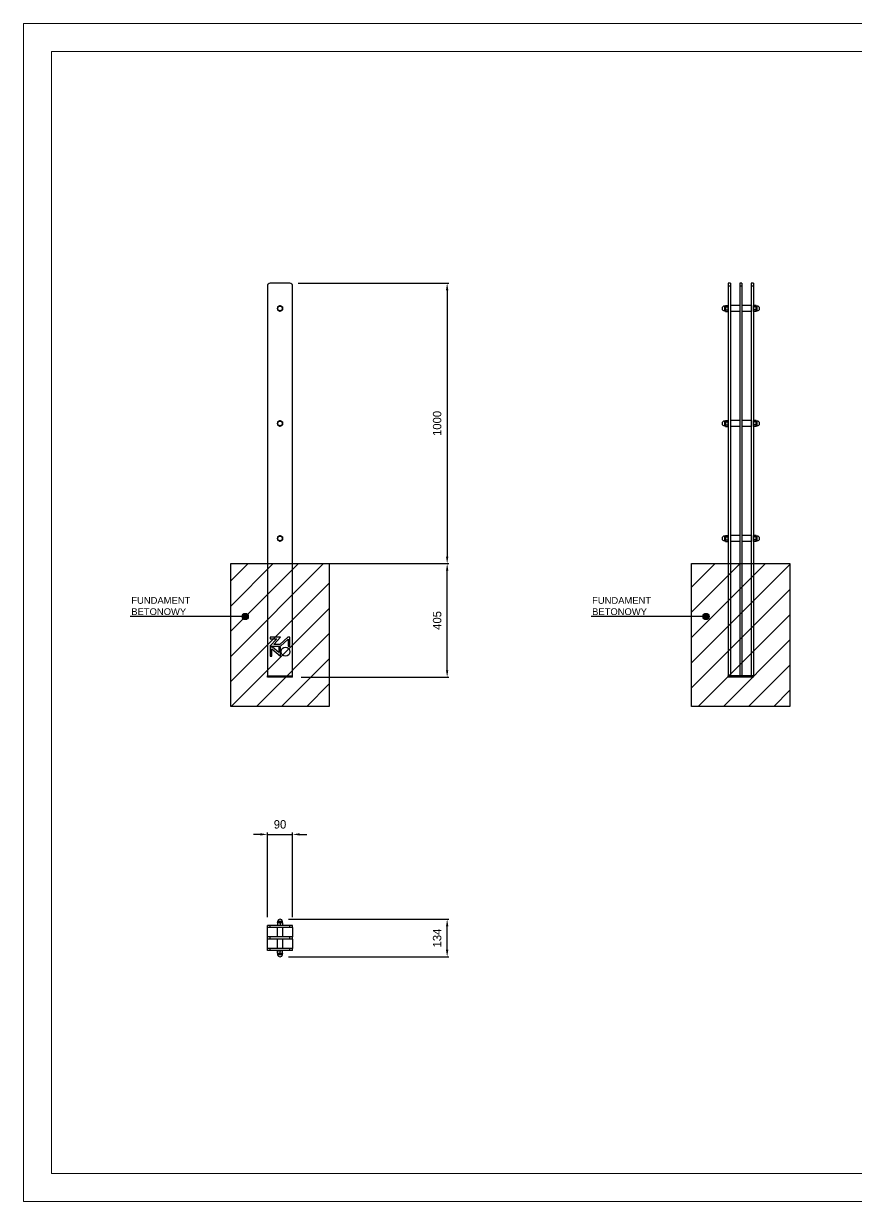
# Model space of a CAD drawing. Header units: millimetres. Extents: x 1167 to 7107, y -1833 to 2367.
# Drawn here: x 1167 to 4137, y -1833 to 2367 of the extents above; entities that cross this region are included whole.
import ezdxf

# ---------------------------------------------------------------- set-up
doc = ezdxf.new("R2010")
doc.units = ezdxf.units.MM
doc.header["$PDSIZE"] = -1
doc.layers.add('tabelka', color=155, linetype='Continuous')
doc.layers.add('WYMIAR', color=96, linetype='Continuous')
doc.dimstyles.new('1-1', dxfattribs={"dimtxt": 30, "dimasz": 25, "dimexe": 6.25, "dimexo": 30, "dimgap": 20.625, "dimtad": 1, "dimdec": 1, "dimtxsty": 'Standard', "dimcen": 0, "dimclrd": 2, "dimclre": 2, "dimclrt": 2, "dimadec": 0, "dimazin": 0, "dimtfac": 1, "dimtdec": 1, "dimtmove": 0, "dimatfit": 3, "dimfxl": 0, "dimarcsym": 0})

# ---------------------------------------------------------------- blocks, each defined once
blk = doc.blocks.new('front')
h = blk.add_hatch()
h.set_pattern_fill('ANSI31', color=256, scale=20, style=0)
h.paths.add_polyline_path([(-1542.2, 1352.1), (-1191.6, 1352.1), (-1191.6, 843), (-1542.2, 843)])
for p, q in [((-1331.9, 2352.1), (-1401.9, 2352.1)), ((-1411.9, 2342.1), (-1411.9, 952.1)), ((-1321.9, 952.1), (-1321.9, 2342.1)), ((-1378.8, 1084.1), (-1403.2, 1058.1)), ((-1403.2, 1058.1), (-1365.7, 1058.1)), ((-1402.4, 1090.1), (-1402.4, 1084.1)), ((-1364.9, 1090.1), (-1402.4, 1090.1)), ((-1402.4, 1084.1), (-1378.8, 1084.1)), ((-1394.3, 1054.1), (-1402.4, 1054.1)), ((-1402.4, 1054.1), (-1402.4, 1022.1)), ((-1370.9, 1034.8), (-1394.3, 1054.1)), ((-1389.3, 1064.1), (-1364.9, 1090.1)), ((-1368, 1064.1), (-1389.3, 1064.1)), ((-1364.9, 1054.1), (-1370.9, 1054.1)), ((-1370.9, 1054.1), (-1370.9, 1034.8)), ((-1338.8, 1090.1), (-1368, 1064.1)), ((-1365.7, 1058.1), (-1337.4, 1083.3)), ((-1364.9, 1022.1), (-1364.9, 1054.1)), ((-1331.4, 1090.1), (-1338.8, 1090.1)), ((-1337.4, 1083.3), (-1337.4, 1058.1)), ((-1337.4, 1058.1), (-1331.4, 1058.1)), ((-1331.4, 1058.1), (-1331.4, 1090.1)), ((-1402.4, 1022.1), (-1396.4, 1022.1)), ((-1396.4, 1022.1), (-1396.4, 1048.1)), ((-1396.4, 1048.1), (-1364.9, 1022.1)), ((-1411.9, 952.1), (-1321.9, 952.1)), ((-1411.9, 947.1), (-1411.9, 952.1)), ((-1321.9, 947.1), (-1411.9, 947.1)), ((-1321.9, 947.1), (-1321.9, 952.1))]:
    blk.add_line(p, q)
blk.add_lwpolyline([(-1542.2, 1352.1), (-1191.6, 1352.1), (-1191.6, 843), (-1542.2, 843)], close=True)
for centre, radius in [((-1366.9, 2262.1), 8.75), ((-1366.9, 2262.1), 8.5), ((-1366.9, 1852.1), 8.75), ((-1366.9, 1852.1), 8.5), ((-1366.9, 1442), 8.75), ((-1366.9, 1442), 8.5), ((-1347.4, 1038.1), 16)]:
    blk.add_circle(centre, radius)
for centre, radius, start, end in [((-1401.9, 2342.1), 10, 90, 180), ((-1331.9, 2342.1), 10, 0, 90), ((-1366.9, 2262.1), 9, 120, 180), ((-1366.9, 2262.1), 9, 60, 120), ((-1366.9, 2262.1), 9, 0, 60), ((-1366.9, 2262.1), 9, 180, 240), ((-1366.9, 2262.1), 9, 240, 300), ((-1366.9, 2262.1), 9, 300, 0), ((-1366.9, 1852.1), 9, 120, 180), ((-1366.9, 1852.1), 9, 180, 240), ((-1366.9, 1852.1), 9, 60, 120), ((-1366.9, 1852.1), 9, 0, 60), ((-1366.9, 1852.1), 9, 300, 0), ((-1366.9, 1852.1), 9, 240, 300), ((-1366.9, 1442), 9, 120, 180), ((-1366.9, 1442), 9, 180, 240), ((-1366.9, 1442), 9, 60, 120), ((-1366.9, 1442), 9, 240, 300), ((-1366.9, 1442), 9, 0, 60), ((-1366.9, 1442), 9, 300, 0)]:
    blk.add_arc(centre, radius, start, end)
for points, knots in [([(-1371.4, 2269.9), (-1371.5, 2269.8), (-1372.4, 2269.3), (-1373.9, 2268.5), (-1375.2, 2267.7), (-1375.9, 2267.3)], [0, 0, 0, 0, 0.070094, 0.530783, 1, 1, 1, 1]), ([(-1366.9, 2272.5), (-1367.7, 2272.1), (-1369.1, 2271.2), (-1370.7, 2270.3), (-1371.4, 2269.9)], [0, 0, 0, 0, 0.495459, 1, 1, 1, 1]), ([(-1362.4, 2269.9), (-1362.5, 2269.9), (-1363.4, 2270.4), (-1364.9, 2271.3), (-1366.2, 2272.1), (-1366.9, 2272.5)], [0, 0, 0, 0, 0.070089, 0.530786, 1, 1, 1, 1]), ([(-1357.9, 2267.3), (-1358.7, 2267.7), (-1360.1, 2268.6), (-1361.7, 2269.4), (-1362.4, 2269.9)], [0, 0, 0, 0, 0.495457, 1, 1, 1, 1]), ([(-1375.9, 2267.3), (-1375.9, 2266), (-1375.9, 2264.3), (-1375.9, 2262.5), (-1375.9, 2262.1)], [0, 0, 0, 0, 0.745919, 1, 1, 1, 1]), ([(-1375.9, 2262.1), (-1375.9, 2260.7), (-1375.9, 2259), (-1375.9, 2257.3), (-1375.9, 2256.9)], [0, 0, 0, 0, 0.760797, 1, 1, 1, 1]), ([(-1375.9, 2256.9), (-1375.2, 2256.5), (-1373.7, 2255.6), (-1372.2, 2254.7), (-1371.4, 2254.3)], [0, 0, 0, 0, 0.495459, 1, 1, 1, 1]), ([(-1371.4, 2254.3), (-1371.3, 2254.2), (-1370.5, 2253.8), (-1369, 2252.9), (-1367.6, 2252.1), (-1366.9, 2251.7)], [0, 0, 0, 0, 0.070094, 0.530783, 1, 1, 1, 1]), ([(-1366.9, 2251.7), (-1366.2, 2252.1), (-1364.7, 2253), (-1363.2, 2253.8), (-1362.4, 2254.3)], [0, 0, 0, 0, 0.495457, 1, 1, 1, 1]), ([(-1362.4, 2254.3), (-1362.3, 2254.4), (-1361.5, 2254.8), (-1360, 2255.7), (-1358.6, 2256.5), (-1357.9, 2256.9)], [0, 0, 0, 0, 0.070084, 0.530786, 1, 1, 1, 1]), ([(-1357.9, 2267.3), (-1357.9, 2266), (-1357.9, 2264.3), (-1357.9, 2262.5), (-1357.9, 2262.1)], [0, 0, 0, 0, 0.745919, 1, 1, 1, 1]), ([(-1357.9, 2262.1), (-1357.9, 2260.7), (-1357.9, 2259), (-1357.9, 2257.3), (-1357.9, 2256.9)], [0, 0, 0, 0, 0.760797, 1, 1, 1, 1]), ([(-1371.4, 1859.8), (-1371.5, 1859.8), (-1372.4, 1859.3), (-1373.9, 1858.4), (-1375.2, 1857.6), (-1375.9, 1857.2)], [0, 0, 0, 0, 0.070091, 0.530785, 1, 1, 1, 1]), ([(-1375.9, 1857.2), (-1375.9, 1856), (-1375.9, 1854.3), (-1375.9, 1852.5), (-1375.9, 1852.1)], [0, 0, 0, 0, 0.745919, 1, 1, 1, 1]), ([(-1375.9, 1852.1), (-1375.9, 1850.7), (-1375.9, 1849), (-1375.9, 1847.3), (-1375.9, 1846.9)], [0, 0, 0, 0, 0.760801, 1, 1, 1, 1]), ([(-1366.9, 1862.4), (-1367.7, 1862), (-1369.1, 1861.2), (-1370.7, 1860.3), (-1371.4, 1859.8)], [0, 0, 0, 0, 0.495459, 1, 1, 1, 1]), ([(-1362.4, 1859.8), (-1362.5, 1859.9), (-1363.4, 1860.4), (-1364.9, 1861.3), (-1366.2, 1862), (-1366.9, 1862.4)], [0, 0, 0, 0, 0.070093, 0.530785, 1, 1, 1, 1]), ([(-1357.9, 1857.2), (-1358.7, 1857.7), (-1360.1, 1858.5), (-1361.7, 1859.4), (-1362.4, 1859.8)], [0, 0, 0, 0, 0.495459, 1, 1, 1, 1]), ([(-1357.9, 1857.2), (-1357.9, 1856), (-1357.9, 1854.3), (-1357.9, 1852.5), (-1357.9, 1852.1)], [0, 0, 0, 0, 0.745919, 1, 1, 1, 1]), ([(-1357.9, 1852.1), (-1357.9, 1850.7), (-1357.9, 1849), (-1357.9, 1847.3), (-1357.9, 1846.9)], [0, 0, 0, 0, 0.760801, 1, 1, 1, 1]), ([(-1375.9, 1846.9), (-1375.2, 1846.4), (-1373.7, 1845.6), (-1372.2, 1844.7), (-1371.4, 1844.3)], [0, 0, 0, 0, 0.495459, 1, 1, 1, 1]), ([(-1371.4, 1844.3), (-1371.3, 1844.2), (-1370.5, 1843.7), (-1369, 1842.9), (-1367.6, 1842.1), (-1366.9, 1841.7)], [0, 0, 0, 0, 0.070093, 0.530785, 1, 1, 1, 1]), ([(-1366.9, 1841.7), (-1366.2, 1842.1), (-1364.7, 1842.9), (-1363.2, 1843.8), (-1362.4, 1844.3)], [0, 0, 0, 0, 0.495459, 1, 1, 1, 1]), ([(-1362.4, 1844.3), (-1362.3, 1844.3), (-1361.5, 1844.8), (-1360, 1845.7), (-1358.6, 1846.5), (-1357.9, 1846.9)], [0, 0, 0, 0, 0.070086, 0.530785, 1, 1, 1, 1]), ([(-1371.4, 1449.8), (-1371.5, 1449.8), (-1372.4, 1449.3), (-1373.9, 1448.4), (-1375.2, 1447.6), (-1375.9, 1447.2)], [0, 0, 0, 0, 0.070093, 0.530785, 1, 1, 1, 1]), ([(-1375.9, 1447.2), (-1375.9, 1445.9), (-1375.9, 1444.2), (-1375.9, 1442.5), (-1375.9, 1442)], [0, 0, 0, 0, 0.745919, 1, 1, 1, 1]), ([(-1375.9, 1442), (-1375.9, 1440.7), (-1375.9, 1438.9), (-1375.9, 1437.2), (-1375.9, 1436.8)], [0, 0, 0, 0, 0.760799, 1, 1, 1, 1]), ([(-1375.9, 1436.8), (-1375.2, 1436.4), (-1373.7, 1435.6), (-1372.2, 1434.7), (-1371.4, 1434.2)], [0, 0, 0, 0, 0.495459, 1, 1, 1, 1]), ([(-1366.9, 1452.4), (-1367.7, 1452), (-1369.1, 1451.1), (-1370.7, 1450.3), (-1371.4, 1449.8)], [0, 0, 0, 0, 0.495459, 1, 1, 1, 1]), ([(-1371.4, 1434.2), (-1371.3, 1434.2), (-1370.5, 1433.7), (-1369, 1432.8), (-1367.6, 1432), (-1366.9, 1431.6)], [0, 0, 0, 0, 0.070093, 0.530786, 1, 1, 1, 1]), ([(-1362.4, 1449.8), (-1362.5, 1449.9), (-1363.4, 1450.3), (-1364.9, 1451.2), (-1366.2, 1452), (-1366.9, 1452.4)], [0, 0, 0, 0, 0.070093, 0.530785, 1, 1, 1, 1]), ([(-1366.9, 1431.6), (-1366.2, 1432.1), (-1364.7, 1432.9), (-1363.2, 1433.8), (-1362.4, 1434.2)], [0, 0, 0, 0, 0.495458, 1, 1, 1, 1]), ([(-1357.9, 1447.2), (-1358.7, 1447.6), (-1360.1, 1448.5), (-1361.7, 1449.4), (-1362.4, 1449.8)], [0, 0, 0, 0, 0.495459, 1, 1, 1, 1]), ([(-1362.4, 1434.2), (-1362.3, 1434.3), (-1361.5, 1434.8), (-1360, 1435.6), (-1358.6, 1436.4), (-1357.9, 1436.8)], [0, 0, 0, 0, 0.070086, 0.530785, 1, 1, 1, 1]), ([(-1357.9, 1447.2), (-1357.9, 1445.9), (-1357.9, 1444.2), (-1357.9, 1442.5), (-1357.9, 1442)], [0, 0, 0, 0, 0.745919, 1, 1, 1, 1]), ([(-1357.9, 1442), (-1357.9, 1440.7), (-1357.9, 1438.9), (-1357.9, 1437.2), (-1357.9, 1436.8)], [0, 0, 0, 0, 0.760799, 1, 1, 1, 1])]:
    blk.add_open_spline(points, degree=3, knots=knots)
blk = doc.blocks.new('rzut')
for p, q in [((-1411.9, 349.9), (-1411.9, 357.9)), ((-1401.9, 357.9), (-1411.9, 357.9)), ((-1401.9, 349.9), (-1411.9, 349.9)), ((-1411.9, 316.9), (-1411.9, 349.9)), ((-1401.9, 349.9), (-1401.9, 357.9)), ((-1331.9, 357.9), (-1401.9, 357.9)), ((-1331.9, 349.9), (-1401.9, 349.9)), ((-1376.9, 349.9), (-1376.9, 316.9)), ((-1371.4, 367.9), (-1375.9, 367.9)), ((-1375.9, 367.1), (-1375.9, 358.7)), ((-1375.4, 371.4), (-1375.4, 368.1)), ((-1358.4, 371.4), (-1375.4, 371.4)), ((-1375.4, 368.1), (-1358.4, 368.1)), ((-1362.4, 367.9), (-1371.4, 367.9)), ((-1366.9, 367.1), (-1366.9, 358.7)), ((-1357.9, 367.9), (-1362.4, 367.9)), ((-1358.4, 368.1), (-1358.4, 371.4)), ((-1357.9, 367.1), (-1357.9, 358.7)), ((-1356.9, 316.9), (-1356.9, 349.9)), ((-1331.9, 349.9), (-1331.9, 357.9)), ((-1321.9, 357.9), (-1331.9, 357.9)), ((-1321.9, 349.9), (-1331.9, 349.9)), ((-1321.9, 349.9), (-1321.9, 357.9)), ((-1321.9, 349.9), (-1321.9, 316.9)), ((-1411.9, 308.9), (-1411.9, 316.9)), ((-1401.9, 316.9), (-1411.9, 316.9)), ((-1401.9, 308.9), (-1411.9, 308.9)), ((-1411.9, 275.9), (-1411.9, 308.9)), ((-1401.9, 308.9), (-1401.9, 316.9)), ((-1331.9, 316.9), (-1401.9, 316.9)), ((-1331.9, 308.9), (-1401.9, 308.9)), ((-1376.9, 308.9), (-1376.9, 275.9)), ((-1356.9, 275.9), (-1356.9, 308.9)), ((-1331.9, 308.9), (-1331.9, 316.9)), ((-1321.9, 316.9), (-1331.9, 316.9)), ((-1321.9, 308.9), (-1331.9, 308.9)), ((-1321.9, 308.9), (-1321.9, 316.9)), ((-1321.9, 308.9), (-1321.9, 275.9)), ((-1411.9, 267.9), (-1411.9, 275.9)), ((-1401.9, 275.9), (-1411.9, 275.9)), ((-1401.9, 267.9), (-1411.9, 267.9)), ((-1401.9, 267.9), (-1401.9, 275.9)), ((-1331.9, 275.9), (-1401.9, 275.9)), ((-1331.9, 267.9), (-1401.9, 267.9)), ((-1375.9, 258.7), (-1375.9, 267.1)), ((-1375.9, 257.9), (-1371.4, 257.9)), ((-1375.4, 257.6), (-1375.4, 254.4)), ((-1358.4, 257.6), (-1375.4, 257.6)), ((-1375.4, 254.4), (-1358.4, 254.4)), ((-1371.4, 257.9), (-1362.4, 257.9)), ((-1366.9, 258.7), (-1366.9, 267.1)), ((-1362.4, 257.9), (-1357.9, 257.9)), ((-1358.4, 254.4), (-1358.4, 257.6)), ((-1357.9, 258.7), (-1357.9, 267.1)), ((-1331.9, 267.9), (-1331.9, 275.9)), ((-1321.9, 275.9), (-1331.9, 275.9)), ((-1321.9, 267.9), (-1331.9, 267.9)), ((-1321.9, 267.9), (-1321.9, 275.9))]:
    blk.add_line(p, q)
for centre, radius, start, end in [((-1366.9, 371.4), 8.5, 0, 180), ((-1375.7, 368.1), 0.25, 270, 0), ((-1358.2, 368.1), 0.25, 180, 270), ((-1375.7, 257.6), 0.25, 0, 90), ((-1366.9, 254.4), 8.5, 180, 0), ((-1358.2, 257.6), 0.25, 90, 180)]:
    blk.add_arc(centre, radius, start, end)
for points, knots in [([(-1375.9, 367.1), (-1375.2, 367.3), (-1373.7, 367.7), (-1372.2, 367.8), (-1371.4, 367.9)], [0, 0, 0, 0, 0.495457, 1, 1, 1, 1]), ([(-1375.9, 367.1), (-1375.9, 367.4), (-1375.9, 367.8), (-1375.9, 367.9), (-1375.9, 367.9)], [0, 0, 0, 0, 0.745919, 1, 1, 1, 1]), ([(-1371.4, 357.9), (-1371.5, 357.9), (-1372.4, 357.9), (-1373.9, 358), (-1375.2, 358.5), (-1375.9, 358.7)], [0, 0, 0, 0, 0.070094, 0.530783, 1, 1, 1, 1]), ([(-1375.9, 357.9), (-1375.9, 357.9), (-1375.9, 357.9), (-1375.9, 358.3), (-1375.9, 358.7)], [0, 0, 0, 0, 0.254081, 1, 1, 1, 1]), ([(-1371.4, 367.9), (-1371.3, 367.9), (-1370.5, 367.9), (-1369, 367.7), (-1367.6, 367.3), (-1366.9, 367.1)], [0, 0, 0, 0, 0.070089, 0.530786, 1, 1, 1, 1]), ([(-1366.9, 358.7), (-1367.7, 358.4), (-1369.1, 358), (-1370.7, 357.9), (-1371.4, 357.9)], [0, 0, 0, 0, 0.495459, 1, 1, 1, 1]), ([(-1366.9, 367.1), (-1366.2, 367.3), (-1364.7, 367.7), (-1363.2, 367.8), (-1362.4, 367.9)], [0, 0, 0, 0, 0.495459, 1, 1, 1, 1]), ([(-1362.4, 357.9), (-1362.5, 357.9), (-1363.4, 357.9), (-1364.9, 358), (-1366.2, 358.5), (-1366.9, 358.7)], [0, 0, 0, 0, 0.070089, 0.530786, 1, 1, 1, 1]), ([(-1362.4, 367.9), (-1362.3, 367.9), (-1361.5, 367.9), (-1360, 367.7), (-1358.6, 367.3), (-1357.9, 367.1)], [0, 0, 0, 0, 0.070089, 0.530783, 1, 1, 1, 1]), ([(-1357.9, 358.7), (-1358.7, 358.4), (-1360.1, 358), (-1361.7, 357.9), (-1362.4, 357.9)], [0, 0, 0, 0, 0.495457, 1, 1, 1, 1]), ([(-1357.9, 367.1), (-1357.9, 367.4), (-1357.9, 367.8), (-1357.9, 367.9), (-1357.9, 367.9)], [0, 0, 0, 0, 0.745919, 1, 1, 1, 1]), ([(-1357.9, 357.9), (-1357.9, 357.9), (-1357.9, 357.9), (-1357.9, 358.3), (-1357.9, 358.7)], [0, 0, 0, 0, 0.254081, 1, 1, 1, 1]), ([(-1375.9, 267.1), (-1375.2, 267.3), (-1373.7, 267.7), (-1372.2, 267.8), (-1371.4, 267.9)], [0, 0, 0, 0, 0.495457, 1, 1, 1, 1]), ([(-1375.9, 267.9), (-1375.9, 267.9), (-1375.9, 267.8), (-1375.9, 267.4), (-1375.9, 267.1)], [0, 0, 0, 0, 0.254081, 1, 1, 1, 1]), ([(-1371.4, 257.9), (-1371.5, 257.9), (-1372.4, 257.9), (-1373.9, 258), (-1375.2, 258.5), (-1375.9, 258.7)], [0, 0, 0, 0, 0.070094, 0.530783, 1, 1, 1, 1]), ([(-1375.9, 258.7), (-1375.9, 258.3), (-1375.9, 257.9), (-1375.9, 257.9), (-1375.9, 257.9)], [0, 0, 0, 0, 0.745919, 1, 1, 1, 1]), ([(-1371.4, 267.9), (-1371.3, 267.9), (-1370.5, 267.9), (-1369, 267.7), (-1367.6, 267.3), (-1366.9, 267.1)], [0, 0, 0, 0, 0.070089, 0.530786, 1, 1, 1, 1]), ([(-1366.9, 258.7), (-1367.7, 258.4), (-1369.1, 258), (-1370.7, 257.9), (-1371.4, 257.9)], [0, 0, 0, 0, 0.495459, 1, 1, 1, 1]), ([(-1366.9, 267.1), (-1366.2, 267.3), (-1364.7, 267.7), (-1363.2, 267.8), (-1362.4, 267.9)], [0, 0, 0, 0, 0.495459, 1, 1, 1, 1]), ([(-1362.4, 257.9), (-1362.5, 257.9), (-1363.4, 257.9), (-1364.9, 258), (-1366.2, 258.5), (-1366.9, 258.7)], [0, 0, 0, 0, 0.070089, 0.530786, 1, 1, 1, 1]), ([(-1362.4, 267.9), (-1362.3, 267.9), (-1361.5, 267.9), (-1360, 267.7), (-1358.6, 267.3), (-1357.9, 267.1)], [0, 0, 0, 0, 0.070089, 0.530783, 1, 1, 1, 1]), ([(-1357.9, 258.7), (-1358.7, 258.4), (-1360.1, 258), (-1361.7, 257.9), (-1362.4, 257.9)], [0, 0, 0, 0, 0.495457, 1, 1, 1, 1]), ([(-1357.9, 267.9), (-1357.9, 267.9), (-1357.9, 267.8), (-1357.9, 267.4), (-1357.9, 267.1)], [0, 0, 0, 0, 0.254081, 1, 1, 1, 1]), ([(-1357.9, 258.7), (-1357.9, 258.3), (-1357.9, 257.9), (-1357.9, 257.9), (-1357.9, 257.9)], [0, 0, 0, 0, 0.745919, 1, 1, 1, 1])]:
    blk.add_open_spline(points, degree=3, knots=knots)
blk = doc.blocks.new('*D7')
at = {"layer": 'Defpoints', "color": 0}
for p in [(2117, 1441.3), (2117, 441.3), (2677.9, 441.3)]:
    blk.add_point(p, dxfattribs=at)
at = {"layer": 'WYMIAR', "color": 2, "lineweight": -2}
for p, q in [((2147, 1441.3), (2684.2, 1441.3)), ((2677.9, 1416.3), (2677.9, 466.3)), ((2147, 441.3), (2684.2, 441.3))]:
    blk.add_line(p, q, dxfattribs=at)
at = {"layer": 'WYMIAR', "color": 2}
for points in [[(2673.8, 1416.3), (2682.1, 1416.3), (2677.9, 1441.3)], [(2673.8, 466.3), (2682.1, 466.3), (2677.9, 441.3)]]:
    blk.add_solid(points, dxfattribs=at)
at = {"layer": 'WYMIAR', "color": 2, "insert": (2642.3, 941.3), "char_height": 30, "attachment_point": 5, "rotation": 90}
blk.add_mtext('1000', dxfattribs=at)
blk = doc.blocks.new('*D8')
at = {"layer": 'Defpoints', "color": 0}
for p in [(2082, -826.7), (2677.9, -826.7), (2082, -960.7)]:
    blk.add_point(p, dxfattribs=at)
at = {"layer": 'WYMIAR', "color": 2, "lineweight": -2}
for p, q in [((2112, -826.7), (2684.2, -826.7)), ((2677.9, -935.7), (2677.9, -851.7)), ((2112, -960.7), (2684.2, -960.7))]:
    blk.add_line(p, q, dxfattribs=at)
at = {"layer": 'WYMIAR', "color": 2}
for points in [[(2673.8, -851.7), (2682.1, -851.7), (2677.9, -826.7)], [(2673.8, -935.7), (2682.1, -935.7), (2677.9, -960.7)]]:
    blk.add_solid(points, dxfattribs=at)
at = {"layer": 'WYMIAR', "color": 2, "insert": (2642.3, -893.7), "char_height": 30, "attachment_point": 5, "rotation": 90}
blk.add_mtext('134', dxfattribs=at)
blk = doc.blocks.new('*D9')
at = {"layer": 'Defpoints', "color": 0}
for p in [(2127, -524.1), (2037, -848.7), (2127, -848.7)]:
    blk.add_point(p, dxfattribs=at)
at = {"layer": 'WYMIAR', "color": 2, "lineweight": -2}
for p, q in [((2012, -524.1), (1987, -524.1)), ((2037, -818.7), (2037, -517.9)), ((2037, -524.1), (2127, -524.1)), ((2127, -818.7), (2127, -517.9)), ((2152, -524.1), (2177, -524.1))]:
    blk.add_line(p, q, dxfattribs=at)
at = {"layer": 'WYMIAR', "color": 2}
for points in [[(2012, -519.9), (2012, -528.3), (2037, -524.1)], [(2152, -519.9), (2152, -528.3), (2127, -524.1)]]:
    blk.add_solid(points, dxfattribs=at)
at = {"layer": 'WYMIAR', "color": 2, "insert": (2082, -488.5), "char_height": 30, "attachment_point": 5}
blk.add_mtext('90', dxfattribs=at)
blk = doc.blocks.new('*D10')
at = {"layer": 'Defpoints', "color": 0}
for p in [(2127, 441.3), (2677.9, 441.3), (2127, 36.3)]:
    blk.add_point(p, dxfattribs=at)
at = {"layer": 'WYMIAR', "color": 2, "lineweight": -2}
for p, q in [((2157, 441.3), (2684.2, 441.3)), ((2677.9, 61.3), (2677.9, 416.3)), ((2157, 36.3), (2684.2, 36.3))]:
    blk.add_line(p, q, dxfattribs=at)
at = {"layer": 'WYMIAR', "color": 2}
for points in [[(2673.8, 416.3), (2682.1, 416.3), (2677.9, 441.3)], [(2673.8, 61.3), (2682.1, 61.3), (2677.9, 36.3)]]:
    blk.add_solid(points, dxfattribs=at)
at = {"layer": 'WYMIAR', "color": 2, "insert": (2642.3, 238.8), "char_height": 30, "attachment_point": 5, "rotation": 90}
blk.add_mtext('405', dxfattribs=at)

msp = doc.modelspace()

# ---------------------------------------------------------------- hatches: boundary and pattern name
h = msp.add_hatch()
h.set_pattern_fill('ANSI31', color=256, scale=20, style=0)
h.set_pattern_definition([(45, (3448.9, -910.786), (-44.9013, 44.9013), [])])
h.paths.add_polyline_path([(3549.79, 441.3), (3900.41, 441.3), (3900.41, -67.77), (3549.79, -67.77)])
h = msp.add_hatch(color=256)
edge = h.paths.add_edge_path()
edge.add_arc((1957.79, 252.84), 11.07, 0, 360)
h = msp.add_hatch(color=256)
edge = h.paths.add_edge_path()
edge.add_arc((3600.92, 252.84), 11.07, 0, 360)

# ---------------------------------------------------------------- linework, layer by layer
for p, q in [((3688.1, 1441.3), (3680.1, 1441.3)), ((3680.1, 1441.3), (3680.1, 1431.3)), ((3688.1, 1431.3), (3680.1, 1431.3)), ((3680.1, 1431.3), (3680.1, 41.3)), ((3688.1, 1441.3), (3688.1, 1431.3)), ((3688.1, 1431.3), (3688.1, 41.3)), ((3729.1, 1441.3), (3721.1, 1441.3)), ((3721.1, 1441.3), (3721.1, 1431.3)), ((3729.1, 1431.3), (3721.1, 1431.3)), ((3721.1, 1431.3), (3721.1, 41.3)), ((3729.1, 1441.3), (3729.1, 1431.3)), ((3729.1, 1431.3), (3729.1, 41.3)), ((3770.1, 1441.3), (3762.1, 1441.3)), ((3762.1, 1441.3), (3762.1, 1431.3)), ((3770.1, 1431.3), (3762.1, 1431.3)), ((3762.1, 1431.3), (3762.1, 41.3)), ((3770.1, 1441.3), (3770.1, 1431.3)), ((3770.1, 1431.3), (3770.1, 41.3)), ((3669.85, 1359.8), (3666.6, 1359.8)), ((3666.6, 1359.8), (3666.6, 1342.8)), ((3669.85, 1351.3), (3669.85, 1359.8)), ((3669.85, 1342.8), (3669.85, 1351.3)), ((3670.9, 1361.69), (3670.1, 1360.3)), ((3670.1, 1360.3), (3670.1, 1359.09)), ((3670.1, 1359.09), (3670.1, 1351.3)), ((3670.1, 1351.3), (3670.1, 1343.5)), ((3670.9, 1361.69), (3679.3, 1361.69)), ((3670.9, 1356.49), (3679.3, 1356.49)), ((3670.9, 1346.1), (3679.3, 1346.1)), ((3680.1, 1360.3), (3679.3, 1361.69)), ((3721.1, 1361.3), (3688.1, 1361.3)), ((3762.1, 1361.3), (3729.1, 1361.3)), ((3770.9, 1361.69), (3770.1, 1360.3)), ((3779.3, 1361.69), (3770.9, 1361.69)), ((3779.3, 1356.49), (3770.9, 1356.49)), ((3779.3, 1346.1), (3770.9, 1346.1)), ((3780.1, 1360.3), (3779.3, 1361.69)), ((3780.1, 1359.09), (3780.1, 1360.3)), ((3780.1, 1351.3), (3780.1, 1359.09)), ((3780.1, 1343.5), (3780.1, 1351.3)), ((3783.6, 1359.8), (3780.35, 1359.8)), ((3780.35, 1359.8), (3780.35, 1342.8)), ((3783.6, 1351.3), (3783.6, 1359.8)), ((3783.6, 1342.8), (3783.6, 1351.3)), ((3666.6, 1342.8), (3669.85, 1342.8)), ((3670.1, 1343.5), (3670.1, 1342.3)), ((3670.1, 1342.3), (3670.9, 1340.91)), ((3670.9, 1340.91), (3679.3, 1340.91)), ((3679.3, 1340.91), (3680.1, 1342.3)), ((3688.1, 1341.3), (3721.1, 1341.3)), ((3729.1, 1341.3), (3762.1, 1341.3)), ((3770.1, 1342.3), (3770.9, 1340.91)), ((3779.3, 1340.91), (3770.9, 1340.91)), ((3779.3, 1340.91), (3780.1, 1342.3)), ((3780.1, 1342.3), (3780.1, 1343.5)), ((3780.35, 1342.8), (3783.6, 1342.8)), ((3669.85, 949.77), (3666.6, 949.77)), ((3666.6, 949.77), (3666.6, 932.77)), ((3666.6, 932.77), (3669.85, 932.77)), ((3669.85, 941.27), (3669.85, 949.77)), ((3669.85, 932.77), (3669.85, 941.27)), ((3670.9, 951.66), (3670.1, 950.27)), ((3670.1, 950.27), (3670.1, 949.06)), ((3670.1, 949.06), (3670.1, 941.27)), ((3670.1, 941.27), (3670.1, 933.47)), ((3670.1, 933.47), (3670.1, 932.27)), ((3670.1, 932.27), (3670.9, 930.88)), ((3670.9, 951.66), (3679.3, 951.66)), ((3670.9, 946.46), (3679.3, 946.46)), ((3670.9, 936.07), (3679.3, 936.07)), ((3670.9, 930.88), (3679.3, 930.88)), ((3680.1, 950.27), (3679.3, 951.66)), ((3679.3, 930.88), (3680.1, 932.27)), ((3721.1, 951.27), (3688.1, 951.27)), ((3688.1, 931.27), (3721.1, 931.27)), ((3762.1, 951.27), (3729.1, 951.27)), ((3729.1, 931.27), (3762.1, 931.27)), ((3770.9, 951.66), (3770.1, 950.27)), ((3770.1, 932.27), (3770.9, 930.88)), ((3779.3, 951.66), (3770.9, 951.66)), ((3779.3, 946.46), (3770.9, 946.46)), ((3779.3, 936.07), (3770.9, 936.07)), ((3779.3, 930.88), (3770.9, 930.88)), ((3780.1, 950.27), (3779.3, 951.66)), ((3779.3, 930.88), (3780.1, 932.27)), ((3780.1, 949.06), (3780.1, 950.27)), ((3780.1, 941.27), (3780.1, 949.06)), ((3780.1, 933.47), (3780.1, 941.27)), ((3780.1, 932.27), (3780.1, 933.47)), ((3783.6, 949.77), (3780.35, 949.77)), ((3780.35, 949.77), (3780.35, 932.77)), ((3780.35, 932.77), (3783.6, 932.77)), ((3783.6, 941.27), (3783.6, 949.77)), ((3783.6, 932.77), (3783.6, 941.27)), ((3669.85, 539.74), (3666.6, 539.74)), ((3666.6, 539.74), (3666.6, 522.74)), ((3666.6, 522.74), (3669.85, 522.74)), ((3669.85, 531.24), (3669.85, 539.74)), ((3669.85, 522.74), (3669.85, 531.24)), ((3670.9, 541.63), (3670.1, 540.24)), ((3670.1, 540.24), (3670.1, 539.03)), ((3670.1, 539.03), (3670.1, 531.24)), ((3670.1, 531.24), (3670.1, 523.44)), ((3670.1, 523.44), (3670.1, 522.24)), ((3670.1, 522.24), (3670.9, 520.84)), ((3670.9, 541.63), (3679.3, 541.63)), ((3670.9, 536.43), (3679.3, 536.43)), ((3670.9, 526.04), (3679.3, 526.04)), ((3670.9, 520.84), (3679.3, 520.84)), ((3680.1, 540.24), (3679.3, 541.63)), ((3679.3, 520.84), (3680.1, 522.24)), ((3721.1, 541.24), (3688.1, 541.24)), ((3688.1, 521.24), (3721.1, 521.24)), ((3762.1, 541.24), (3729.1, 541.24)), ((3729.1, 521.24), (3762.1, 521.24)), ((3770.9, 541.63), (3770.1, 540.24)), ((3770.1, 522.24), (3770.9, 520.84)), ((3779.3, 541.63), (3770.9, 541.63)), ((3779.3, 536.43), (3770.9, 536.43)), ((3779.3, 526.04), (3770.9, 526.04)), ((3779.3, 520.84), (3770.9, 520.84)), ((3780.1, 540.24), (3779.3, 541.63)), ((3779.3, 520.84), (3780.1, 522.24)), ((3780.1, 539.03), (3780.1, 540.24)), ((3780.1, 531.24), (3780.1, 539.03)), ((3780.1, 523.44), (3780.1, 531.24)), ((3780.1, 522.24), (3780.1, 523.44)), ((3783.6, 539.74), (3780.35, 539.74)), ((3780.35, 539.74), (3780.35, 522.74)), ((3780.35, 522.74), (3783.6, 522.74)), ((3783.6, 531.24), (3783.6, 539.74)), ((3783.6, 522.74), (3783.6, 531.24)), ((1957.79, 252.84), (1548.02, 252.84)), ((3600.92, 252.84), (3191.16, 252.84)), ((3688.1, 41.3), (3680.1, 41.3)), ((3680.1, 36.3), (3680.1, 41.3)), ((3770.1, 41.3), (3680.1, 41.3)), ((3770.1, 36.3), (3680.1, 36.3)), ((3729.1, 41.3), (3721.1, 41.3)), ((3770.1, 41.3), (3762.1, 41.3)), ((3770.1, 36.3), (3770.1, 41.3))]:
    msp.add_line(p, q)
msp.add_lwpolyline([(3549.79, 441.3), (3900.41, 441.3), (3900.41, -67.77), (3549.79, -67.77)], close=True)
for centre in [(1957.79, 252.84), (3600.92, 252.84)]:
    msp.add_circle(centre, 11.07)
for centre, radius, start, end in [((3666.6, 1351.3), 8.5, 90, 270), ((3669.85, 1360.05), 0.25, 270, 0), ((3780.35, 1360.05), 0.25, 180, 270), ((3783.6, 1351.3), 8.5, 0, 90), ((3783.6, 1351.3), 8.5, 270, 0), ((3669.85, 1342.55), 0.25, 0, 90), ((3780.35, 1342.55), 0.25, 90, 180), ((3666.6, 941.27), 8.5, 90, 270), ((3669.85, 950.02), 0.25, 270, 0), ((3669.85, 932.52), 0.25, 0, 90), ((3780.35, 950.02), 0.25, 180, 270), ((3780.35, 932.52), 0.25, 90, 180), ((3783.6, 941.27), 8.5, 0, 90), ((3783.6, 941.27), 8.5, 270, 0), ((3666.6, 531.24), 8.5, 90, 270), ((3669.85, 539.99), 0.25, 270, 0), ((3669.85, 522.49), 0.25, 0, 90), ((3780.35, 539.99), 0.25, 180, 270), ((3780.35, 522.49), 0.25, 90, 180), ((3783.6, 531.24), 8.5, 0, 90), ((3783.6, 531.24), 8.5, 270, 0)]:
    msp.add_arc(centre, radius, start, end)
for points, knots in [([(3670.1, 1359.09), (3670.1, 1359.15), (3670.11, 1359.62), (3670.28, 1360.5), (3670.7, 1361.29), (3670.9, 1361.69)], [0, 0, 0, 0, 0.0700886, 0.5307862, 1, 1, 1, 1]), ([(3670.9, 1356.49), (3670.68, 1356.92), (3670.23, 1357.77), (3670.14, 1358.65), (3670.1, 1359.09)], [0, 0, 0, 0, 0.4954566, 1, 1, 1, 1]), ([(3670.9, 1356.49), (3670.58, 1355.22), (3670.15, 1353.5), (3670.11, 1351.74), (3670.1, 1351.3)], [0, 0, 0, 0, 0.74591904, 1, 1, 1, 1]), ([(3670.1, 1351.3), (3670.19, 1349.96), (3670.32, 1348.2), (3670.79, 1346.51), (3670.9, 1346.1)], [0, 0, 0, 0, 0.7607966, 1, 1, 1, 1]), ([(3670.1, 1343.5), (3670.1, 1343.57), (3670.11, 1344.03), (3670.28, 1344.91), (3670.7, 1345.7), (3670.9, 1346.1)], [0, 0, 0, 0, 0.0700886, 0.5307862, 1, 1, 1, 1]), ([(3679.3, 1361.69), (3679.52, 1361.27), (3679.97, 1360.42), (3680.06, 1359.54), (3680.1, 1359.09)], [0, 0, 0, 0, 0.4954594, 1, 1, 1, 1]), ([(3680.1, 1359.09), (3680.1, 1359.03), (3680.09, 1358.56), (3679.92, 1357.68), (3679.5, 1356.89), (3679.3, 1356.49)], [0, 0, 0, 0, 0.0700938, 0.5307833, 1, 1, 1, 1]), ([(3680.1, 1351.3), (3680.09, 1351.74), (3680.05, 1353.5), (3679.62, 1355.22), (3679.3, 1356.49)], [0, 0, 0, 0, 0.2540809, 1, 1, 1, 1]), ([(3679.3, 1346.1), (3679.41, 1346.51), (3679.88, 1348.2), (3680.01, 1349.96), (3680.1, 1351.3)], [0, 0, 0, 0, 0.2392034, 1, 1, 1, 1]), ([(3679.3, 1346.1), (3679.52, 1345.68), (3679.97, 1344.83), (3680.06, 1343.95), (3680.1, 1343.5)], [0, 0, 0, 0, 0.4954594, 1, 1, 1, 1]), ([(3770.1, 1359.09), (3770.1, 1359.15), (3770.11, 1359.62), (3770.28, 1360.5), (3770.7, 1361.29), (3770.9, 1361.69)], [0, 0, 0, 0, 0.0700886, 0.5307862, 1, 1, 1, 1]), ([(3770.9, 1356.49), (3770.68, 1356.92), (3770.23, 1357.77), (3770.14, 1358.65), (3770.1, 1359.09)], [0, 0, 0, 0, 0.4954566, 1, 1, 1, 1]), ([(3770.1, 1351.3), (3770.11, 1351.74), (3770.15, 1353.5), (3770.58, 1355.22), (3770.9, 1356.49)], [0, 0, 0, 0, 0.2540809, 1, 1, 1, 1]), ([(3770.9, 1346.1), (3770.79, 1346.51), (3770.32, 1348.2), (3770.19, 1349.96), (3770.1, 1351.3)], [0, 0, 0, 0, 0.2392034, 1, 1, 1, 1]), ([(3770.1, 1343.5), (3770.1, 1343.57), (3770.11, 1344.03), (3770.28, 1344.91), (3770.7, 1345.7), (3770.9, 1346.1)], [0, 0, 0, 0, 0.0700886, 0.5307862, 1, 1, 1, 1]), ([(3779.3, 1361.69), (3779.52, 1361.27), (3779.97, 1360.42), (3780.06, 1359.54), (3780.1, 1359.09)], [0, 0, 0, 0, 0.4954594, 1, 1, 1, 1]), ([(3780.1, 1359.09), (3780.1, 1359.03), (3780.09, 1358.56), (3779.92, 1357.68), (3779.5, 1356.89), (3779.3, 1356.49)], [0, 0, 0, 0, 0.0700938, 0.5307833, 1, 1, 1, 1]), ([(3779.3, 1356.49), (3779.62, 1355.22), (3780.05, 1353.5), (3780.09, 1351.74), (3780.1, 1351.3)], [0, 0, 0, 0, 0.74591904, 1, 1, 1, 1]), ([(3780.1, 1351.3), (3780.01, 1349.96), (3779.88, 1348.2), (3779.41, 1346.51), (3779.3, 1346.1)], [0, 0, 0, 0, 0.7607966, 1, 1, 1, 1]), ([(3779.3, 1346.1), (3779.52, 1345.68), (3779.97, 1344.83), (3780.06, 1343.95), (3780.1, 1343.5)], [0, 0, 0, 0, 0.4954594, 1, 1, 1, 1]), ([(3670.9, 1340.91), (3670.68, 1341.33), (3670.23, 1342.18), (3670.14, 1343.06), (3670.1, 1343.5)], [0, 0, 0, 0, 0.4954566, 1, 1, 1, 1]), ([(3680.1, 1343.5), (3680.1, 1343.44), (3680.09, 1342.98), (3679.92, 1342.1), (3679.5, 1341.3), (3679.3, 1340.91)], [0, 0, 0, 0, 0.0700938, 0.5307833, 1, 1, 1, 1]), ([(3770.9, 1340.91), (3770.68, 1341.33), (3770.23, 1342.18), (3770.14, 1343.06), (3770.1, 1343.5)], [0, 0, 0, 0, 0.4954566, 1, 1, 1, 1]), ([(3780.1, 1343.5), (3780.1, 1343.44), (3780.09, 1342.98), (3779.92, 1342.1), (3779.5, 1341.3), (3779.3, 1340.91)], [0, 0, 0, 0, 0.0700938, 0.5307833, 1, 1, 1, 1]), ([(3670.1, 949.06), (3670.1, 949.12), (3670.11, 949.59), (3670.28, 950.47), (3670.7, 951.26), (3670.9, 951.66)], [0, 0, 0, 0, 0.0700926, 0.5307848, 1, 1, 1, 1]), ([(3670.9, 946.46), (3670.68, 946.89), (3670.23, 947.74), (3670.14, 948.62), (3670.1, 949.06)], [0, 0, 0, 0, 0.4954594, 1, 1, 1, 1]), ([(3670.9, 946.46), (3670.58, 945.19), (3670.15, 943.47), (3670.11, 941.71), (3670.1, 941.27)], [0, 0, 0, 0, 0.74591904, 1, 1, 1, 1]), ([(3670.1, 941.27), (3670.19, 939.93), (3670.32, 938.17), (3670.79, 936.48), (3670.9, 936.07)], [0, 0, 0, 0, 0.7608014, 1, 1, 1, 1]), ([(3670.1, 933.47), (3670.1, 933.53), (3670.11, 934), (3670.28, 934.88), (3670.7, 935.67), (3670.9, 936.07)], [0, 0, 0, 0, 0.0700912, 0.5307848, 1, 1, 1, 1]), ([(3670.9, 930.88), (3670.68, 931.3), (3670.23, 932.15), (3670.14, 933.03), (3670.1, 933.47)], [0, 0, 0, 0, 0.4954594, 1, 1, 1, 1]), ([(3679.3, 951.66), (3679.52, 951.24), (3679.97, 950.39), (3680.06, 949.51), (3680.1, 949.06)], [0, 0, 0, 0, 0.4954594, 1, 1, 1, 1]), ([(3680.1, 949.06), (3680.1, 949), (3680.09, 948.53), (3679.92, 947.65), (3679.5, 946.86), (3679.3, 946.46)], [0, 0, 0, 0, 0.0700912, 0.5307848, 1, 1, 1, 1]), ([(3680.1, 941.27), (3680.09, 941.71), (3680.05, 943.47), (3679.62, 945.19), (3679.3, 946.46)], [0, 0, 0, 0, 0.2540809, 1, 1, 1, 1]), ([(3679.3, 936.07), (3679.41, 936.48), (3679.88, 938.17), (3680.01, 939.93), (3680.1, 941.27)], [0, 0, 0, 0, 0.2391986, 1, 1, 1, 1]), ([(3679.3, 936.07), (3679.52, 935.65), (3679.97, 934.8), (3680.06, 933.92), (3680.1, 933.47)], [0, 0, 0, 0, 0.4954594, 1, 1, 1, 1]), ([(3680.1, 933.47), (3680.1, 933.41), (3680.09, 932.95), (3679.92, 932.07), (3679.5, 931.27), (3679.3, 930.88)], [0, 0, 0, 0, 0.0700926, 0.5307848, 1, 1, 1, 1]), ([(3770.1, 949.06), (3770.1, 949.12), (3770.11, 949.59), (3770.28, 950.47), (3770.7, 951.26), (3770.9, 951.66)], [0, 0, 0, 0, 0.0700926, 0.5307848, 1, 1, 1, 1]), ([(3770.9, 946.46), (3770.68, 946.89), (3770.23, 947.74), (3770.14, 948.62), (3770.1, 949.06)], [0, 0, 0, 0, 0.4954594, 1, 1, 1, 1]), ([(3770.1, 941.27), (3770.11, 941.71), (3770.15, 943.47), (3770.58, 945.19), (3770.9, 946.46)], [0, 0, 0, 0, 0.2540809, 1, 1, 1, 1]), ([(3770.9, 936.07), (3770.79, 936.48), (3770.32, 938.17), (3770.19, 939.93), (3770.1, 941.27)], [0, 0, 0, 0, 0.2391986, 1, 1, 1, 1]), ([(3770.1, 933.47), (3770.1, 933.53), (3770.11, 934), (3770.28, 934.88), (3770.7, 935.67), (3770.9, 936.07)], [0, 0, 0, 0, 0.0700912, 0.5307848, 1, 1, 1, 1]), ([(3770.9, 930.88), (3770.68, 931.3), (3770.23, 932.15), (3770.14, 933.03), (3770.1, 933.47)], [0, 0, 0, 0, 0.4954594, 1, 1, 1, 1]), ([(3779.3, 951.66), (3779.52, 951.24), (3779.97, 950.39), (3780.06, 949.51), (3780.1, 949.06)], [0, 0, 0, 0, 0.4954594, 1, 1, 1, 1]), ([(3780.1, 949.06), (3780.1, 949), (3780.09, 948.53), (3779.92, 947.65), (3779.5, 946.86), (3779.3, 946.46)], [0, 0, 0, 0, 0.0700912, 0.5307848, 1, 1, 1, 1]), ([(3779.3, 946.46), (3779.62, 945.19), (3780.05, 943.47), (3780.09, 941.71), (3780.1, 941.27)], [0, 0, 0, 0, 0.74591904, 1, 1, 1, 1]), ([(3780.1, 941.27), (3780.01, 939.93), (3779.88, 938.17), (3779.41, 936.48), (3779.3, 936.07)], [0, 0, 0, 0, 0.7608014, 1, 1, 1, 1]), ([(3779.3, 936.07), (3779.52, 935.65), (3779.97, 934.8), (3780.06, 933.92), (3780.1, 933.47)], [0, 0, 0, 0, 0.4954594, 1, 1, 1, 1]), ([(3780.1, 933.47), (3780.1, 933.41), (3780.09, 932.95), (3779.92, 932.07), (3779.5, 931.27), (3779.3, 930.88)], [0, 0, 0, 0, 0.0700926, 0.5307848, 1, 1, 1, 1]), ([(3670.1, 539.03), (3670.1, 539.09), (3670.11, 539.56), (3670.28, 540.44), (3670.7, 541.23), (3670.9, 541.63)], [0, 0, 0, 0, 0.0700926, 0.5307848, 1, 1, 1, 1]), ([(3670.9, 536.43), (3670.68, 536.86), (3670.23, 537.71), (3670.14, 538.59), (3670.1, 539.03)], [0, 0, 0, 0, 0.4954594, 1, 1, 1, 1]), ([(3670.9, 536.43), (3670.58, 535.16), (3670.15, 533.44), (3670.11, 531.68), (3670.1, 531.24)], [0, 0, 0, 0, 0.74591904, 1, 1, 1, 1]), ([(3670.1, 531.24), (3670.19, 529.9), (3670.32, 528.14), (3670.79, 526.45), (3670.9, 526.04)], [0, 0, 0, 0, 0.7607993, 1, 1, 1, 1]), ([(3670.1, 523.44), (3670.1, 523.5), (3670.11, 523.97), (3670.28, 524.85), (3670.7, 525.64), (3670.9, 526.04)], [0, 0, 0, 0, 0.0700913, 0.5307855, 1, 1, 1, 1]), ([(3670.9, 520.84), (3670.68, 521.27), (3670.23, 522.12), (3670.14, 523), (3670.1, 523.44)], [0, 0, 0, 0, 0.495458, 1, 1, 1, 1]), ([(3679.3, 541.63), (3679.52, 541.21), (3679.97, 540.36), (3680.06, 539.48), (3680.1, 539.03)], [0, 0, 0, 0, 0.4954594, 1, 1, 1, 1]), ([(3680.1, 539.03), (3680.1, 538.97), (3680.09, 538.5), (3679.92, 537.62), (3679.5, 536.83), (3679.3, 536.43)], [0, 0, 0, 0, 0.0700926, 0.5307848, 1, 1, 1, 1]), ([(3680.1, 531.24), (3680.09, 531.68), (3680.05, 533.44), (3679.62, 535.16), (3679.3, 536.43)], [0, 0, 0, 0, 0.2540809, 1, 1, 1, 1]), ([(3679.3, 526.04), (3679.41, 526.45), (3679.88, 528.14), (3680.01, 529.9), (3680.1, 531.24)], [0, 0, 0, 0, 0.2392007, 1, 1, 1, 1]), ([(3679.3, 526.04), (3679.52, 525.62), (3679.97, 524.77), (3680.06, 523.89), (3680.1, 523.44)], [0, 0, 0, 0, 0.4954587, 1, 1, 1, 1]), ([(3680.1, 523.44), (3680.1, 523.38), (3680.09, 522.91), (3679.92, 522.04), (3679.5, 521.24), (3679.3, 520.84)], [0, 0, 0, 0, 0.0700926, 0.5307862, 1, 1, 1, 1]), ([(3770.1, 539.03), (3770.1, 539.09), (3770.11, 539.56), (3770.28, 540.44), (3770.7, 541.23), (3770.9, 541.63)], [0, 0, 0, 0, 0.0700926, 0.5307848, 1, 1, 1, 1]), ([(3770.9, 536.43), (3770.68, 536.86), (3770.23, 537.71), (3770.14, 538.59), (3770.1, 539.03)], [0, 0, 0, 0, 0.4954594, 1, 1, 1, 1]), ([(3770.1, 531.24), (3770.11, 531.68), (3770.15, 533.44), (3770.58, 535.16), (3770.9, 536.43)], [0, 0, 0, 0, 0.2540809, 1, 1, 1, 1]), ([(3770.9, 526.04), (3770.79, 526.45), (3770.32, 528.14), (3770.19, 529.9), (3770.1, 531.24)], [0, 0, 0, 0, 0.2392007, 1, 1, 1, 1]), ([(3770.1, 523.44), (3770.1, 523.5), (3770.11, 523.97), (3770.28, 524.85), (3770.7, 525.64), (3770.9, 526.04)], [0, 0, 0, 0, 0.0700913, 0.5307855, 1, 1, 1, 1]), ([(3770.9, 520.84), (3770.68, 521.27), (3770.23, 522.12), (3770.14, 523), (3770.1, 523.44)], [0, 0, 0, 0, 0.495458, 1, 1, 1, 1]), ([(3779.3, 541.63), (3779.52, 541.21), (3779.97, 540.36), (3780.06, 539.48), (3780.1, 539.03)], [0, 0, 0, 0, 0.4954594, 1, 1, 1, 1]), ([(3780.1, 539.03), (3780.1, 538.97), (3780.09, 538.5), (3779.92, 537.62), (3779.5, 536.83), (3779.3, 536.43)], [0, 0, 0, 0, 0.0700926, 0.5307848, 1, 1, 1, 1]), ([(3779.3, 536.43), (3779.62, 535.16), (3780.05, 533.44), (3780.09, 531.68), (3780.1, 531.24)], [0, 0, 0, 0, 0.74591904, 1, 1, 1, 1]), ([(3780.1, 531.24), (3780.01, 529.9), (3779.88, 528.14), (3779.41, 526.45), (3779.3, 526.04)], [0, 0, 0, 0, 0.7607993, 1, 1, 1, 1]), ([(3779.3, 526.04), (3779.52, 525.62), (3779.97, 524.77), (3780.06, 523.89), (3780.1, 523.44)], [0, 0, 0, 0, 0.4954587, 1, 1, 1, 1]), ([(3780.1, 523.44), (3780.1, 523.38), (3780.09, 522.91), (3779.92, 522.04), (3779.5, 521.24), (3779.3, 520.84)], [0, 0, 0, 0, 0.0700926, 0.5307862, 1, 1, 1, 1])]:
    msp.add_open_spline(points, degree=3, knots=knots)
at = {"layer": 'tabelka', "lineweight": 5}
for points in [[(1167.43, 2367.1), (7107.43, 2367.1), (7107.43, -1832.9), (1167.43, -1832.9)], [(1267.43, 2267.1), (7007.43, 2267.1), (7007.43, -1732.9), (1267.43, -1732.9)]]:
    msp.add_lwpolyline(points, close=True, dxfattribs=at)

# ---------------------------------------------------------------- block references
for name, p in [('front', (3448.9, -910.79)), ('rzut', (3448.9, -1206.52))]:
    msp.add_blockref(name, p)

# ---------------------------------------------------------------- texts
at = {"char_height": 24, "width": 550.2111, "attachment_point": 1}
for insert in [(1551.69, 322.14), (3194.82, 322.14)]:
    msp.add_mtext('{\\f@Arial Unicode MS|b0|i0|c238|p34;FUNDAMENT\\PBETONOWY}', dxfattribs=dict(at, insert=insert))

# ---------------------------------------------------------------- dimensions: what is measured, and where the dimension line sits
at = {"layer": 'WYMIAR'}
for base, p1, p2, picture, middle in [((2677.93, 441.3), (2116.97, 1441.3), (2116.97, 441.3), '*D7', (2642.31, 941.3)), ((2677.93, 441.3), (2126.97, 36.3), (2126.97, 441.3), '*D10', (2642.31, 238.8)), ((2677.93, -826.65), (2081.97, -960.65), (2081.97, -826.65), '*D8', (2642.31, -893.65))]:
    dim = msp.add_linear_dim(base=base, p1=p1, p2=p2, angle=90, dimstyle='1-1', dxfattribs=at)
    dim.commit()
    dim.dimension.update_dxf_attribs({"geometry": picture, "text_midpoint": middle})
dim = msp.add_linear_dim(base=(2126.97, -524.11), p1=(2036.97, -848.65), p2=(2126.97, -848.65), dimstyle='1-1', dxfattribs=at)
dim.commit()
dim.dimension.update_dxf_attribs({"geometry": '*D9', "text_midpoint": (2081.97, -488.49)})

doc.saveas('drawing.dxf')
